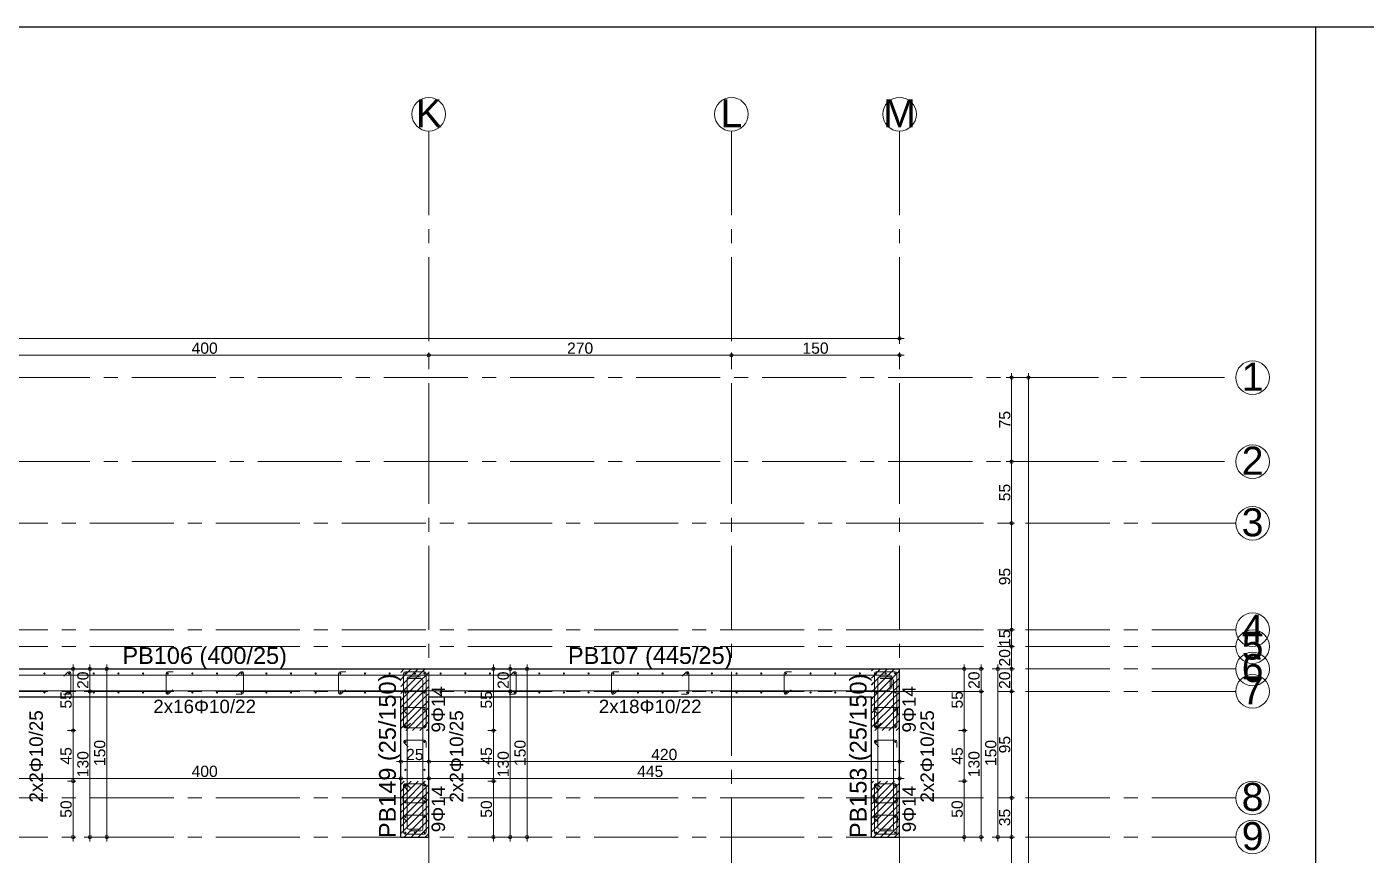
# Model space of a CAD drawing. Header units: millimetres. Extents: x 2232 to 85269, y -3593 to 5869.
# Drawn here: x 19097 to 20292, y 5130 to 5869 of the extents above; entities that cross this region are included whole.
import ezdxf

# ---------------------------------------------------------------- set-up
doc = ezdxf.new("R2010")
doc.units = ezdxf.units.MM
doc.linetypes.add('CENTER2', pattern=[112.5, 75, -12.5, 12.5, -12.5])
doc.linetypes.add('DASHDOT2', pattern=[12.7, 6.35, -3.175, 0, -3.175])
doc.layers.add('aks', color=251, linetype='DASHDOT2', lineweight=35)
for name, color, linetype in [('Donatı Yazısı', 7, 'Continuous'), ('Donatı Çizgisi', 7, 'Continuous'), ('Kolon', 7, 'Continuous'), ('Ölçülendirme', 7, 'Continuous')]:
    doc.layers.add(name, color=color, linetype=linetype)
doc.styles.add('arial_1_18', font='arial.ttf', dxfattribs={"height": 0.2})

# ---------------------------------------------------------------- blocks, each defined once
blk = doc.blocks.new('IDE912Entity7121')
at = {"layer": 'aks', "color": 250, "linetype": 'CENTER2', "lineweight": 5}
blk.add_lwpolyline([(144.4, 2610), (4054.4, 2610)], dxfattribs=at)
at = {"layer": 'aks', "color": 30, "linetype": 'Continuous', "lineweight": 5}
blk.add_circle((4069.4, 2610), 15, dxfattribs=at)
at = {"layer": 'aks', "color": 1, "linetype": 'Continuous', "lineweight": 5, "style": 'arial_1_18'}
blk.add_text('1', height=25, dxfattribs=at).set_placement((4059.7, 2598.4))
blk = doc.blocks.new('IDE912Entity7122')
at = {"layer": 'aks', "color": 250, "linetype": 'CENTER2', "lineweight": 5}
blk.add_lwpolyline([(144.4, 2535), (4054.4, 2535)], dxfattribs=at)
at = {"layer": 'aks', "color": 30, "linetype": 'Continuous', "lineweight": 5}
blk.add_circle((4069.4, 2535), 15, dxfattribs=at)
at = {"layer": 'aks', "color": 1, "linetype": 'Continuous', "lineweight": 5, "style": 'arial_1_18'}
blk.add_text('2', height=25, dxfattribs=at).set_placement((4059.7, 2523.4))
blk = doc.blocks.new('IDE912Entity7123')
at = {"layer": 'aks', "color": 250, "linetype": 'CENTER2', "lineweight": 5}
for points in [[(444.4, 2480), (3754.4, 2480)], [(3754.4, 2480), (4054.4, 2480)]]:
    blk.add_lwpolyline(points, dxfattribs=at)
at = {"layer": 'aks', "color": 30, "linetype": 'Continuous', "lineweight": 5}
blk.add_circle((4069.4, 2480), 15, dxfattribs=at)
at = {"layer": 'aks', "color": 1, "linetype": 'Continuous', "lineweight": 5, "style": 'arial_1_18'}
blk.add_text('3', height=25, dxfattribs=at).set_placement((4059.7, 2468.4))
blk = doc.blocks.new('IDE912Entity7124')
at = {"layer": 'aks', "color": 250, "linetype": 'CENTER2', "lineweight": 5}
for points in [[(444.4, 2330), (3754.4, 2330)], [(3754.4, 2330), (4054.4, 2330)]]:
    blk.add_lwpolyline(points, dxfattribs=at)
at = {"layer": 'aks', "color": 30, "linetype": 'Continuous', "lineweight": 5}
blk.add_circle((4069.4, 2330), 15, dxfattribs=at)
at = {"layer": 'aks', "color": 1, "linetype": 'Continuous', "lineweight": 5, "style": 'arial_1_18'}
blk.add_text('7', height=25, dxfattribs=at).set_placement((4059.7, 2318.4))
blk = doc.blocks.new('IDE912Entity7125')
at = {"layer": 'aks', "color": 250, "linetype": 'CENTER2', "lineweight": 5}
for points in [[(444.4, 2385), (3754.4, 2385)], [(3754.4, 2385), (4054.4, 2385)]]:
    blk.add_lwpolyline(points, dxfattribs=at)
at = {"layer": 'aks', "color": 30, "linetype": 'Continuous', "lineweight": 5}
blk.add_circle((4069.4, 2385), 15, dxfattribs=at)
at = {"layer": 'aks', "color": 1, "linetype": 'Continuous', "lineweight": 5, "style": 'arial_1_18'}
blk.add_text('4', height=25, dxfattribs=at).set_placement((4059.7, 2373.4))
blk = doc.blocks.new('IDE912Entity7126')
at = {"layer": 'aks', "color": 250, "linetype": 'CENTER2', "lineweight": 5}
for points in [[(444.4, 2235), (3754.4, 2235)], [(3754.4, 2235), (4054.4, 2235)]]:
    blk.add_lwpolyline(points, dxfattribs=at)
at = {"layer": 'aks', "color": 30, "linetype": 'Continuous', "lineweight": 5}
blk.add_circle((4069.4, 2235), 15, dxfattribs=at)
at = {"layer": 'aks', "color": 1, "linetype": 'Continuous', "lineweight": 5, "style": 'arial_1_18'}
blk.add_text('8', height=25, dxfattribs=at).set_placement((4059.7, 2223.4))
blk = doc.blocks.new('IDE912Entity7127')
at = {"layer": 'aks', "color": 250, "linetype": 'CENTER2', "lineweight": 5}
for points in [[(444.4, 2370), (3754.4, 2370)], [(3754.4, 2370), (4054.4, 2370)]]:
    blk.add_lwpolyline(points, dxfattribs=at)
at = {"layer": 'aks', "color": 30, "linetype": 'Continuous', "lineweight": 5}
blk.add_circle((4069.4, 2370), 15, dxfattribs=at)
at = {"layer": 'aks', "color": 1, "linetype": 'Continuous', "lineweight": 5, "style": 'arial_1_18'}
blk.add_text('5', height=25, dxfattribs=at).set_placement((4059.7, 2358.4))
blk = doc.blocks.new('IDE912Entity7128')
at = {"layer": 'aks', "color": 250, "linetype": 'CENTER2', "lineweight": 5}
for points in [[(444.4, 2350), (3754.4, 2350)], [(3754.4, 2350), (4054.4, 2350)]]:
    blk.add_lwpolyline(points, dxfattribs=at)
at = {"layer": 'aks', "color": 30, "linetype": 'Continuous', "lineweight": 5}
blk.add_circle((4069.4, 2350), 15, dxfattribs=at)
at = {"layer": 'aks', "color": 1, "linetype": 'Continuous', "lineweight": 5, "style": 'arial_1_18'}
blk.add_text('6', height=25, dxfattribs=at).set_placement((4059.7, 2338.4))
blk = doc.blocks.new('IDE912Entity7129')
at = {"layer": 'aks', "color": 250, "linetype": 'CENTER2', "lineweight": 5}
for points in [[(444.4, 2200), (3754.4, 2200)], [(3754.4, 2200), (4054.4, 2200)]]:
    blk.add_lwpolyline(points, dxfattribs=at)
at = {"layer": 'aks', "color": 30, "linetype": 'Continuous', "lineweight": 5}
blk.add_circle((4069.4, 2200), 15, dxfattribs=at)
at = {"layer": 'aks', "color": 1, "linetype": 'Continuous', "lineweight": 5, "style": 'arial_1_18'}
blk.add_text('9', height=25, dxfattribs=at).set_placement((4059.7, 2188.4))
blk = doc.blocks.new('IDE912Entity7164')
at = {"layer": 'aks', "color": 250, "linetype": 'CENTER2', "lineweight": 5}
for points in [[(3334.4, 2530), (3334.4, 2830)], [(3334.4, 360), (3334.4, 2530)]]:
    blk.add_lwpolyline(points, dxfattribs=at)
at = {"layer": 'aks', "color": 30, "linetype": 'Continuous', "lineweight": 5}
blk.add_circle((3334.4, 2845), 15, dxfattribs=at)
at = {"layer": 'aks', "color": 1, "linetype": 'Continuous', "lineweight": 5, "style": 'arial_1_18'}
blk.add_text('K', height=25, dxfattribs=at).set_placement((3322.8, 2833.4))
blk = doc.blocks.new('IDE912Entity7165')
at = {"layer": 'aks', "color": 250, "linetype": 'CENTER2', "lineweight": 5}
for points in [[(3754.4, 2530), (3754.4, 2830)], [(3754.4, 360), (3754.4, 2530)]]:
    blk.add_lwpolyline(points, dxfattribs=at)
at = {"layer": 'aks', "color": 30, "linetype": 'Continuous', "lineweight": 5}
blk.add_circle((3754.4, 2845), 15, dxfattribs=at)
at = {"layer": 'aks', "color": 1, "linetype": 'Continuous', "lineweight": 5, "style": 'arial_1_18'}
blk.add_text('M', height=25, dxfattribs=at).set_placement((3739.9, 2833.4))
blk = doc.blocks.new('IDE912Entity7166')
at = {"layer": 'aks', "color": 250, "linetype": 'CENTER2', "lineweight": 5}
for points in [[(3604.4, 2530), (3604.4, 2830)], [(3604.4, 360), (3604.4, 2530)]]:
    blk.add_lwpolyline(points, dxfattribs=at)
at = {"layer": 'aks', "color": 30, "linetype": 'Continuous', "lineweight": 5}
blk.add_circle((3604.4, 2845), 15, dxfattribs=at)
at = {"layer": 'aks', "color": 1, "linetype": 'Continuous', "lineweight": 5, "style": 'arial_1_18'}
blk.add_text('L', height=25, dxfattribs=at).set_placement((3594.7, 2833.4))
blk = doc.blocks.new('IDE912Entity7169')
at = {"layer": 'Ölçülendirme', "color": 5, "linetype": 'Continuous', "lineweight": 5}
for points in [[(490.4, 2645), (3758.4, 2645)], [(3754.4, 2640), (3754.4, 2647.5)], [(490.4, 2630), (3758.4, 2630)], [(3334.4, 2625), (3334.4, 2632.5)], [(3604.4, 2625), (3604.4, 2632.5)], [(3754.4, 2625), (3754.4, 2632.5)]]:
    blk.add_lwpolyline(points, dxfattribs=at)
for centre in [(3754.4, 2645), (3334.4, 2630), (3604.4, 2630), (3754.4, 2630)]:
    blk.add_circle(centre, 1.5, dxfattribs=at)
at = {"layer": 'Ölçülendirme', "color": 5, "linetype": 'Continuous', "lineweight": 5, "style": 'arial_1_18'}
for s, p in [('400', (3122.8, 2631.3)), ('270', (3457.8, 2631.3)), ('150', (3667.8, 2631.3))]:
    blk.add_text(s, height=10, dxfattribs=at).set_placement(p)
blk = doc.blocks.new('IDE912Entity7170')
at = {"layer": 'Ölçülendirme', "color": 5, "linetype": 'Continuous', "lineweight": 5}
for points in [[(3849.4, 2610), (3856.9, 2610)], [(3854.4, 276), (3854.4, 2614)], [(3864.4, 2610), (3871.9, 2610)], [(3869.4, 276), (3869.4, 2614)], [(3849.4, 2535), (3856.9, 2535)], [(3849.4, 2480), (3856.9, 2480)], [(3849.4, 2385), (3856.9, 2385)], [(3849.4, 2370), (3856.9, 2370)], [(3849.4, 2350), (3856.9, 2350)], [(3849.4, 2330), (3856.9, 2330)], [(3849.4, 2235), (3856.9, 2235)], [(3849.4, 2200), (3856.9, 2200)]]:
    blk.add_lwpolyline(points, dxfattribs=at)
for centre in [(3854.4, 2610), (3869.4, 2610), (3854.4, 2535), (3854.4, 2480), (3854.4, 2385), (3854.4, 2370), (3854.4, 2350), (3854.4, 2330), (3854.4, 2235), (3854.4, 2200)]:
    blk.add_circle(centre, 1.5, dxfattribs=at)
at = {"layer": 'Ölçülendirme', "color": 5, "linetype": 'Continuous', "lineweight": 5, "style": 'arial_1_18'}
for s, p in [('75', (3853.2, 2564.7)), ('55', (3853.2, 2499.7)), ('95', (3853.2, 2424.7)), ('15', (3853.2, 2369.7)), ('20', (3853.2, 2352.2)), ('20', (3853.2, 2332.2)), ('95', (3853.2, 2274.7)), ('35', (3853.2, 2209.7))]:
    blk.add_text(s, height=10, rotation=90, dxfattribs=at).set_placement(p)

msp = doc.modelspace()

# ---------------------------------------------------------------- hatches: boundary and pattern name
at = {"layer": 'Donatı Çizgisi', "linetype": 'Continuous', "lineweight": 5}
h = msp.add_hatch(color=5, dxfattribs=at)
edge = h.paths.add_edge_path(flags=0)
edge.add_arc((19112.7, 5291.7), 1, 0, 360)
h = msp.add_hatch(color=5, dxfattribs=at)
edge = h.paths.add_edge_path(flags=0)
edge.add_arc((19134.7, 5291.7), 1, 0, 360)
h = msp.add_hatch(color=5, dxfattribs=at)
edge = h.paths.add_edge_path(flags=0)
edge.add_arc((19156.7, 5291.7), 1, 0, 360)
h = msp.add_hatch(color=5, dxfattribs=at)
edge = h.paths.add_edge_path(flags=0)
edge.add_arc((19178.7, 5291.7), 1, 0, 360)
h = msp.add_hatch(color=5, dxfattribs=at)
edge = h.paths.add_edge_path(flags=0)
edge.add_arc((19200.7, 5291.7), 1, 0, 360)
h = msp.add_hatch(color=5, dxfattribs=at)
edge = h.paths.add_edge_path(flags=0)
edge.add_arc((19222.7, 5291.7), 1, 0, 360)
h = msp.add_hatch(color=5, dxfattribs=at)
edge = h.paths.add_edge_path(flags=0)
edge.add_arc((19244.7, 5291.7), 1, 0, 360)
h = msp.add_hatch(color=5, dxfattribs=at)
edge = h.paths.add_edge_path(flags=0)
edge.add_arc((19266.7, 5291.7), 1, 0, 360)
h = msp.add_hatch(color=5, dxfattribs=at)
edge = h.paths.add_edge_path(flags=0)
edge.add_arc((19288.7, 5291.7), 1, 0, 360)
h = msp.add_hatch(color=5, dxfattribs=at)
edge = h.paths.add_edge_path(flags=0)
edge.add_arc((19310.7, 5291.7), 1, 0, 360)
h = msp.add_hatch(color=5, dxfattribs=at)
edge = h.paths.add_edge_path(flags=0)
edge.add_arc((19332.7, 5291.7), 1, 0, 360)
h = msp.add_hatch(color=5, dxfattribs=at)
edge = h.paths.add_edge_path(flags=0)
edge.add_arc((19354.7, 5291.7), 1, 0, 360)
h = msp.add_hatch(color=5, dxfattribs=at)
edge = h.paths.add_edge_path(flags=0)
edge.add_arc((19376.7, 5291.7), 1, 0, 360)
h = msp.add_hatch(color=5, dxfattribs=at)
edge = h.paths.add_edge_path(flags=0)
edge.add_arc((19398.7, 5291.7), 1, 0, 360)
h = msp.add_hatch(color=5, dxfattribs=at)
edge = h.paths.add_edge_path(flags=0)
edge.add_arc((19420.7, 5291.7), 1, 0, 360)
h = msp.add_hatch(color=5, dxfattribs=at)
edge = h.paths.add_edge_path(flags=0)
edge.add_arc((19434.7, 5291.7), 1, 0, 360)
h = msp.add_hatch(color=5, dxfattribs=at)
edge = h.paths.add_edge_path(flags=0)
edge.add_arc((19443.2, 5291.7), 1, 0, 360)
h = msp.add_hatch(color=5, dxfattribs=at)
edge = h.paths.add_edge_path(flags=0)
edge.add_arc((19451.7, 5291.7), 1, 0, 360)
h = msp.add_hatch(color=5, dxfattribs=at)
edge = h.paths.add_edge_path(flags=0)
edge.add_arc((19466.2, 5291.7), 1, 0, 360)
h = msp.add_hatch(color=5, dxfattribs=at)
edge = h.paths.add_edge_path(flags=0)
edge.add_arc((19488.2, 5291.7), 1, 0, 360)
h = msp.add_hatch(color=5, dxfattribs=at)
edge = h.paths.add_edge_path(flags=0)
edge.add_arc((19510.2, 5291.7), 1, 0, 360)
h = msp.add_hatch(color=5, dxfattribs=at)
edge = h.paths.add_edge_path(flags=0)
edge.add_arc((19532.2, 5291.7), 1, 0, 360)
h = msp.add_hatch(color=5, dxfattribs=at)
edge = h.paths.add_edge_path(flags=0)
edge.add_arc((19554.2, 5291.7), 1, 0, 360)
h = msp.add_hatch(color=5, dxfattribs=at)
edge = h.paths.add_edge_path(flags=0)
edge.add_arc((19576.2, 5291.7), 1, 0, 360)
h = msp.add_hatch(color=5, dxfattribs=at)
edge = h.paths.add_edge_path(flags=0)
edge.add_arc((19598.2, 5291.7), 1, 0, 360)
h = msp.add_hatch(color=5, dxfattribs=at)
edge = h.paths.add_edge_path(flags=0)
edge.add_arc((19620.2, 5291.7), 1, 0, 360)
h = msp.add_hatch(color=5, dxfattribs=at)
edge = h.paths.add_edge_path(flags=0)
edge.add_arc((19642.2, 5291.7), 1, 0, 360)
h = msp.add_hatch(color=5, dxfattribs=at)
edge = h.paths.add_edge_path(flags=0)
edge.add_arc((19664.2, 5291.7), 1, 0, 360)
h = msp.add_hatch(color=5, dxfattribs=at)
edge = h.paths.add_edge_path(flags=0)
edge.add_arc((19686.2, 5291.7), 1, 0, 360)
h = msp.add_hatch(color=5, dxfattribs=at)
edge = h.paths.add_edge_path(flags=0)
edge.add_arc((19708.2, 5291.7), 1, 0, 360)
h = msp.add_hatch(color=5, dxfattribs=at)
edge = h.paths.add_edge_path(flags=0)
edge.add_arc((19730.2, 5291.7), 1, 0, 360)
h = msp.add_hatch(color=5, dxfattribs=at)
edge = h.paths.add_edge_path(flags=0)
edge.add_arc((19752.2, 5291.7), 1, 0, 360)
h = msp.add_hatch(color=5, dxfattribs=at)
edge = h.paths.add_edge_path(flags=0)
edge.add_arc((19774.2, 5291.7), 1, 0, 360)
h = msp.add_hatch(color=5, dxfattribs=at)
edge = h.paths.add_edge_path(flags=0)
edge.add_arc((19796.2, 5291.7), 1, 0, 360)
h = msp.add_hatch(color=5, dxfattribs=at)
edge = h.paths.add_edge_path(flags=0)
edge.add_arc((19818.2, 5291.7), 1, 0, 360)
h = msp.add_hatch(color=5, dxfattribs=at)
edge = h.paths.add_edge_path(flags=0)
edge.add_arc((19840.2, 5291.7), 1, 0, 360)
h = msp.add_hatch(color=5, dxfattribs=at)
edge = h.paths.add_edge_path(flags=0)
edge.add_arc((19854.7, 5291.7), 1, 0, 360)
h = msp.add_hatch(color=5, dxfattribs=at)
edge = h.paths.add_edge_path(flags=0)
edge.add_arc((19863.2, 5291.7), 1, 0, 360)
h = msp.add_hatch(color=5, dxfattribs=at)
edge = h.paths.add_edge_path(flags=0)
edge.add_arc((19871.7, 5291.7), 1, 0, 360)
h = msp.add_hatch(color=5, dxfattribs=at)
edge = h.paths.add_edge_path(flags=0)
edge.add_arc((19112.7, 5274.7), 1, 0, 360)
h = msp.add_hatch(color=5, dxfattribs=at)
edge = h.paths.add_edge_path(flags=0)
edge.add_arc((19134.7, 5274.7), 1, 0, 360)
h = msp.add_hatch(color=5, dxfattribs=at)
edge = h.paths.add_edge_path(flags=0)
edge.add_arc((19156.7, 5274.7), 1, 0, 360)
h = msp.add_hatch(color=5, dxfattribs=at)
edge = h.paths.add_edge_path(flags=0)
edge.add_arc((19178.7, 5274.7), 1, 0, 360)
h = msp.add_hatch(color=5, dxfattribs=at)
edge = h.paths.add_edge_path(flags=0)
edge.add_arc((19200.7, 5274.7), 1, 0, 360)
h = msp.add_hatch(color=5, dxfattribs=at)
edge = h.paths.add_edge_path(flags=0)
edge.add_arc((19222.7, 5274.7), 1, 0, 360)
h = msp.add_hatch(color=5, dxfattribs=at)
edge = h.paths.add_edge_path(flags=0)
edge.add_arc((19244.7, 5274.7), 1, 0, 360)
h = msp.add_hatch(color=5, dxfattribs=at)
edge = h.paths.add_edge_path(flags=0)
edge.add_arc((19266.7, 5274.7), 1, 0, 360)
h = msp.add_hatch(color=5, dxfattribs=at)
edge = h.paths.add_edge_path(flags=0)
edge.add_arc((19288.7, 5274.7), 1, 0, 360)
h = msp.add_hatch(color=5, dxfattribs=at)
edge = h.paths.add_edge_path(flags=0)
edge.add_arc((19310.7, 5274.7), 1, 0, 360)
h = msp.add_hatch(color=5, dxfattribs=at)
edge = h.paths.add_edge_path(flags=0)
edge.add_arc((19332.7, 5274.7), 1, 0, 360)
h = msp.add_hatch(color=5, dxfattribs=at)
edge = h.paths.add_edge_path(flags=0)
edge.add_arc((19354.7, 5274.7), 1, 0, 360)
h = msp.add_hatch(color=5, dxfattribs=at)
edge = h.paths.add_edge_path(flags=0)
edge.add_arc((19376.7, 5274.7), 1, 0, 360)
h = msp.add_hatch(color=5, dxfattribs=at)
edge = h.paths.add_edge_path(flags=0)
edge.add_arc((19398.7, 5274.7), 1, 0, 360)
h = msp.add_hatch(color=5, dxfattribs=at)
edge = h.paths.add_edge_path(flags=0)
edge.add_arc((19420.7, 5274.7), 1, 0, 360)
h = msp.add_hatch(color=5, dxfattribs=at)
edge = h.paths.add_edge_path(flags=0)
edge.add_arc((19434.7, 5274.7), 1, 0, 360)
h = msp.add_hatch(color=5, dxfattribs=at)
edge = h.paths.add_edge_path(flags=0)
edge.add_arc((19451.7, 5274.7), 1, 0, 360)
h = msp.add_hatch(color=5, dxfattribs=at)
edge = h.paths.add_edge_path(flags=0)
edge.add_arc((19466.2, 5274.7), 1, 0, 360)
h = msp.add_hatch(color=5, dxfattribs=at)
edge = h.paths.add_edge_path(flags=0)
edge.add_arc((19488.2, 5274.7), 1, 0, 360)
h = msp.add_hatch(color=5, dxfattribs=at)
edge = h.paths.add_edge_path(flags=0)
edge.add_arc((19510.2, 5274.7), 1, 0, 360)
h = msp.add_hatch(color=5, dxfattribs=at)
edge = h.paths.add_edge_path(flags=0)
edge.add_arc((19532.2, 5274.7), 1, 0, 360)
h = msp.add_hatch(color=5, dxfattribs=at)
edge = h.paths.add_edge_path(flags=0)
edge.add_arc((19554.2, 5274.7), 1, 0, 360)
h = msp.add_hatch(color=5, dxfattribs=at)
edge = h.paths.add_edge_path(flags=0)
edge.add_arc((19576.2, 5274.7), 1, 0, 360)
h = msp.add_hatch(color=5, dxfattribs=at)
edge = h.paths.add_edge_path(flags=0)
edge.add_arc((19598.2, 5274.7), 1, 0, 360)
h = msp.add_hatch(color=5, dxfattribs=at)
edge = h.paths.add_edge_path(flags=0)
edge.add_arc((19620.2, 5274.7), 1, 0, 360)
h = msp.add_hatch(color=5, dxfattribs=at)
edge = h.paths.add_edge_path(flags=0)
edge.add_arc((19642.2, 5274.7), 1, 0, 360)
h = msp.add_hatch(color=5, dxfattribs=at)
edge = h.paths.add_edge_path(flags=0)
edge.add_arc((19664.2, 5274.7), 1, 0, 360)
h = msp.add_hatch(color=5, dxfattribs=at)
edge = h.paths.add_edge_path(flags=0)
edge.add_arc((19686.2, 5274.7), 1, 0, 360)
h = msp.add_hatch(color=5, dxfattribs=at)
edge = h.paths.add_edge_path(flags=0)
edge.add_arc((19708.2, 5274.7), 1, 0, 360)
h = msp.add_hatch(color=5, dxfattribs=at)
edge = h.paths.add_edge_path(flags=0)
edge.add_arc((19730.2, 5274.7), 1, 0, 360)
h = msp.add_hatch(color=5, dxfattribs=at)
edge = h.paths.add_edge_path(flags=0)
edge.add_arc((19752.2, 5274.7), 1, 0, 360)
h = msp.add_hatch(color=5, dxfattribs=at)
edge = h.paths.add_edge_path(flags=0)
edge.add_arc((19774.2, 5274.7), 1, 0, 360)
h = msp.add_hatch(color=5, dxfattribs=at)
edge = h.paths.add_edge_path(flags=0)
edge.add_arc((19796.2, 5274.7), 1, 0, 360)
h = msp.add_hatch(color=5, dxfattribs=at)
edge = h.paths.add_edge_path(flags=0)
edge.add_arc((19818.2, 5274.7), 1, 0, 360)
h = msp.add_hatch(color=5, dxfattribs=at)
edge = h.paths.add_edge_path(flags=0)
edge.add_arc((19840.2, 5274.7), 1, 0, 360)
h = msp.add_hatch(color=5, dxfattribs=at)
edge = h.paths.add_edge_path(flags=0)
edge.add_arc((19854.7, 5274.7), 1, 0, 360)
h = msp.add_hatch(color=5, dxfattribs=at)
edge = h.paths.add_edge_path(flags=0)
edge.add_arc((19871.7, 5274.7), 1, 0, 360)
h = msp.add_hatch(color=5, dxfattribs=at)
edge = h.paths.add_edge_path(flags=0)
edge.add_arc((19434.7, 5259.7), 1, 0, 360)
h = msp.add_hatch(color=5, dxfattribs=at)
edge = h.paths.add_edge_path(flags=0)
edge.add_arc((19451.7, 5259.7), 1, 0, 360)
h = msp.add_hatch(color=5, dxfattribs=at)
edge = h.paths.add_edge_path(flags=0)
edge.add_arc((19854.7, 5259.7), 1, 0, 360)
h = msp.add_hatch(color=5, dxfattribs=at)
edge = h.paths.add_edge_path(flags=0)
edge.add_arc((19871.7, 5259.7), 1, 0, 360)
h = msp.add_hatch(color=5, dxfattribs=at)
edge = h.paths.add_edge_path(flags=0)
edge.add_arc((19434.7, 5244.7), 1, 0, 360)
h = msp.add_hatch(color=5, dxfattribs=at)
edge = h.paths.add_edge_path(flags=0)
edge.add_arc((19451.7, 5244.7), 1, 0, 360)
h = msp.add_hatch(color=5, dxfattribs=at)
edge = h.paths.add_edge_path(flags=0)
edge.add_arc((19854.7, 5244.7), 1, 0, 360)
h = msp.add_hatch(color=5, dxfattribs=at)
edge = h.paths.add_edge_path(flags=0)
edge.add_arc((19871.7, 5244.7), 1, 0, 360)
h = msp.add_hatch(color=5, dxfattribs=at)
edge = h.paths.add_edge_path(flags=0)
edge.add_arc((19434.7, 5230.7), 1, 0, 360)
h = msp.add_hatch(color=5, dxfattribs=at)
edge = h.paths.add_edge_path(flags=0)
edge.add_arc((19451.7, 5230.7), 1, 0, 360)
h = msp.add_hatch(color=5, dxfattribs=at)
edge = h.paths.add_edge_path(flags=0)
edge.add_arc((19854.7, 5230.7), 1, 0, 360)
h = msp.add_hatch(color=5, dxfattribs=at)
edge = h.paths.add_edge_path(flags=0)
edge.add_arc((19871.7, 5230.7), 1, 0, 360)
h = msp.add_hatch(color=5, dxfattribs=at)
edge = h.paths.add_edge_path(flags=0)
edge.add_arc((19434.7, 5205.7), 1, 0, 360)
h = msp.add_hatch(color=5, dxfattribs=at)
edge = h.paths.add_edge_path(flags=0)
edge.add_arc((19451.7, 5205.7), 1, 0, 360)
h = msp.add_hatch(color=5, dxfattribs=at)
edge = h.paths.add_edge_path(flags=0)
edge.add_arc((19854.7, 5205.7), 1, 0, 360)
h = msp.add_hatch(color=5, dxfattribs=at)
edge = h.paths.add_edge_path(flags=0)
edge.add_arc((19871.7, 5205.7), 1, 0, 360)
h = msp.add_hatch(color=5, dxfattribs=at)
edge = h.paths.add_edge_path(flags=0)
edge.add_arc((19434.7, 5191.7), 1, 0, 360)
h = msp.add_hatch(color=5, dxfattribs=at)
edge = h.paths.add_edge_path(flags=0)
edge.add_arc((19451.7, 5191.7), 1, 0, 360)
h = msp.add_hatch(color=5, dxfattribs=at)
edge = h.paths.add_edge_path(flags=0)
edge.add_arc((19854.7, 5191.7), 1, 0, 360)
h = msp.add_hatch(color=5, dxfattribs=at)
edge = h.paths.add_edge_path(flags=0)
edge.add_arc((19871.7, 5191.7), 1, 0, 360)
h = msp.add_hatch(color=5, dxfattribs=at)
edge = h.paths.add_edge_path(flags=0)
edge.add_arc((19434.7, 5177.7), 1, 0, 360)
h = msp.add_hatch(color=5, dxfattribs=at)
edge = h.paths.add_edge_path(flags=0)
edge.add_arc((19451.7, 5177.7), 1, 0, 360)
h = msp.add_hatch(color=5, dxfattribs=at)
edge = h.paths.add_edge_path(flags=0)
edge.add_arc((19854.7, 5177.7), 1, 0, 360)
h = msp.add_hatch(color=5, dxfattribs=at)
edge = h.paths.add_edge_path(flags=0)
edge.add_arc((19871.7, 5177.7), 1, 0, 360)
h = msp.add_hatch(color=5, dxfattribs=at)
edge = h.paths.add_edge_path(flags=0)
edge.add_arc((19434.7, 5163.7), 1, 0, 360)
h = msp.add_hatch(color=5, dxfattribs=at)
edge = h.paths.add_edge_path(flags=0)
edge.add_arc((19451.7, 5163.7), 1, 0, 360)
h = msp.add_hatch(color=5, dxfattribs=at)
edge = h.paths.add_edge_path(flags=0)
edge.add_arc((19854.7, 5163.7), 1, 0, 360)
h = msp.add_hatch(color=5, dxfattribs=at)
edge = h.paths.add_edge_path(flags=0)
edge.add_arc((19871.7, 5163.7), 1, 0, 360)
h = msp.add_hatch(color=5, dxfattribs=at)
edge = h.paths.add_edge_path(flags=0)
edge.add_arc((19434.7, 5149.7), 1, 0, 360)
h = msp.add_hatch(color=5, dxfattribs=at)
edge = h.paths.add_edge_path(flags=0)
edge.add_arc((19443.2, 5149.7), 1, 0, 360)
h = msp.add_hatch(color=5, dxfattribs=at)
edge = h.paths.add_edge_path(flags=0)
edge.add_arc((19451.7, 5149.7), 1, 0, 360)
h = msp.add_hatch(color=5, dxfattribs=at)
edge = h.paths.add_edge_path(flags=0)
edge.add_arc((19854.7, 5149.7), 1, 0, 360)
h = msp.add_hatch(color=5, dxfattribs=at)
edge = h.paths.add_edge_path(flags=0)
edge.add_arc((19863.2, 5149.7), 1, 0, 360)
h = msp.add_hatch(color=5, dxfattribs=at)
edge = h.paths.add_edge_path(flags=0)
edge.add_arc((19871.7, 5149.7), 1, 0, 360)

# ---------------------------------------------------------------- linework, layer by layer
for p, q in [((3332.4, 5868.7), (79990.7, 5868.7)), ((20246.7, 5868.7), (20246.7, 1368.7))]:
    msp.add_line(p, q)
at = {"layer": 'Donatı Çizgisi', "color": 1, "linetype": 'Continuous', "lineweight": 5}
for points in [[(18060.7, 5290.2), (19241.2, 5290.2)], [(19109.2, 5290.2), (19867.2, 5290.2)], [(19130.1, 5289.2), (19133.6, 5292.8)], [(19136.2, 5291.7), (19136.2, 5274.7)], [(19221.2, 5274.7), (19221.2, 5291.7)], [(19222.7, 5293.2), (19227.7, 5293.2)], [(19284.1, 5289.2), (19287.6, 5292.8)], [(19290.2, 5291.7), (19290.2, 5274.7)], [(19375.2, 5274.7), (19375.2, 5291.7)], [(19376.7, 5293.2), (19381.7, 5293.2)], [(19436.2, 5154.2), (19436.2, 5287.2)], [(19437.7, 5288.7), (19448.1, 5288.7)], [(19448.7, 5287.2), (19438.3, 5287.2)], [(19450.2, 5152.7), (19450.2, 5285.7)], [(19527.6, 5289.2), (19531.1, 5292.8)], [(19533.7, 5291.7), (19533.7, 5274.7)], [(19618.7, 5274.7), (19618.7, 5291.7)], [(19620.2, 5293.2), (19625.2, 5293.2)], [(19681.6, 5289.2), (19685.1, 5292.8)], [(19687.7, 5291.7), (19687.7, 5274.7)], [(19772.7, 5274.7), (19772.7, 5291.7)], [(19774.2, 5293.2), (19779.2, 5293.2)], [(19856.2, 5154.2), (19856.2, 5287.2)], [(19857.7, 5288.7), (19868.1, 5288.7)], [(19868.7, 5287.2), (19858.3, 5287.2)], [(19867.2, 5277.7), (19867.2, 5288.1)], [(19868.7, 5288.7), (19868.7, 5278.3)], [(19870.2, 5152.7), (19870.2, 5285.7)], [(18685.2, 5276.2), (19865.7, 5276.2)], [(19134.7, 5273.2), (19129.7, 5273.2)], [(19227.3, 5277.2), (19223.7, 5273.7)], [(19288.7, 5273.2), (19283.7, 5273.2)], [(19381.3, 5277.2), (19377.7, 5273.7)], [(19532.2, 5273.2), (19527.2, 5273.2)], [(19624.8, 5277.2), (19621.2, 5273.7)], [(19686.2, 5273.2), (19681.2, 5273.2)], [(19778.8, 5277.2), (19775.2, 5273.7)], [(19436.6, 5255.1), (19433.1, 5258.7)], [(19434.2, 5261.2), (19452.2, 5261.2)], [(19453.7, 5259.7), (19453.7, 5254.7)], [(19856.6, 5255.1), (19853.1, 5258.7)], [(19854.2, 5261.2), (19872.2, 5261.2)], [(19873.7, 5259.7), (19873.7, 5254.7)], [(19437.1, 5226.1), (19433.6, 5229.7)], [(19434.7, 5232.2), (19451.7, 5232.2)], [(19453.2, 5230.7), (19453.2, 5225.7)], [(19857.1, 5226.1), (19853.6, 5229.7)], [(19854.7, 5232.2), (19871.7, 5232.2)], [(19873.2, 5230.7), (19873.2, 5225.7)], [(19432.7, 5177.7), (19432.7, 5182.7)], [(19452.2, 5176.2), (19434.2, 5176.2)], [(19449.7, 5182.3), (19453.2, 5178.8)], [(19852.7, 5177.7), (19852.7, 5182.7)], [(19872.2, 5176.2), (19854.2, 5176.2)], [(19869.7, 5182.3), (19873.2, 5178.8)], [(19436.6, 5159.1), (19433.1, 5162.7)], [(19434.2, 5165.2), (19452.2, 5165.2)], [(19453.7, 5163.7), (19453.7, 5158.7)], [(19856.6, 5159.1), (19853.1, 5162.7)], [(19854.2, 5165.2), (19872.2, 5165.2)], [(19873.7, 5163.7), (19873.7, 5158.7)], [(19448.1, 5152.7), (19437.7, 5152.7)], [(19438.3, 5151.2), (19448.7, 5151.2)], [(19868.1, 5152.7), (19857.7, 5152.7)], [(19858.3, 5151.2), (19868.7, 5151.2)]]:
    msp.add_lwpolyline(points, dxfattribs=at)
at = {"layer": 'Donatı Çizgisi', "color": 5, "linetype": 'Continuous', "lineweight": 5}
for points in [[(19433.2, 5244.7), (19433.2, 5291.7)], [(19434.7, 5293.2), (19451.7, 5293.2)], [(19453.2, 5291.7), (19453.2, 5244.7)], [(19853.2, 5244.7), (19853.2, 5291.7)], [(19854.7, 5293.2), (19871.7, 5293.2)], [(19873.2, 5291.7), (19873.2, 5244.7)], [(19433.6, 5245.8), (19437.1, 5249.3)], [(19439.3, 5247.2), (19435.7, 5243.7)], [(19853.6, 5245.8), (19857.1, 5249.3)], [(19859.3, 5247.2), (19855.7, 5243.7)], [(19451.7, 5243.2), (19434.7, 5243.2)], [(19871.7, 5243.2), (19854.7, 5243.2)], [(19433.2, 5191.7), (19433.2, 5149.7)], [(19433.6, 5190.7), (19437.1, 5187.1)], [(19451.7, 5193.2), (19434.7, 5193.2)], [(19439.3, 5189.2), (19435.7, 5192.8)], [(19453.2, 5149.7), (19453.2, 5191.7)], [(19853.2, 5191.7), (19853.2, 5149.7)], [(19853.6, 5190.7), (19857.1, 5187.1)], [(19871.7, 5193.2), (19854.7, 5193.2)], [(19859.3, 5189.2), (19855.7, 5192.8)], [(19873.2, 5149.7), (19873.2, 5191.7)], [(19434.7, 5148.2), (19451.7, 5148.2)], [(19854.7, 5148.2), (19871.7, 5148.2)]]:
    msp.add_lwpolyline(points, dxfattribs=at)
at = {"layer": 'Donatı Çizgisi', "color": 1, "linetype": 'Continuous', "lineweight": 5}
for centre, start, end in [((19134.7, 5291.7), 0, 135), ((19222.7, 5291.7), 90, 180), ((19288.7, 5291.7), 0, 135), ((19376.7, 5291.7), 90, 180), ((19437.7, 5287.2), 90, 180), ((19448.7, 5285.7), 0, 90), ((19532.2, 5291.7), 0, 135), ((19620.2, 5291.7), 90, 180), ((19686.2, 5291.7), 0, 135), ((19774.2, 5291.7), 90, 180), ((19857.7, 5287.2), 90, 180), ((19867.2, 5288.7), 0, 90), ((19868.7, 5285.7), 0, 90), ((19134.7, 5274.7), 270, 0), ((19222.7, 5274.7), 180, 315), ((19288.7, 5274.7), 270, 0), ((19376.7, 5274.7), 180, 315), ((19532.2, 5274.7), 270, 0), ((19620.2, 5274.7), 180, 315), ((19686.2, 5274.7), 270, 0), ((19774.2, 5274.7), 180, 315), ((19865.7, 5277.7), 270, 0), ((19434.2, 5259.7), 90, 225), ((19452.2, 5259.7), 0, 90), ((19854.2, 5259.7), 90, 225), ((19872.2, 5259.7), 0, 90), ((19434.7, 5230.7), 90, 225), ((19451.7, 5230.7), 0, 90), ((19854.7, 5230.7), 90, 225), ((19871.7, 5230.7), 0, 90), ((19434.2, 5177.7), 180, 270), ((19452.2, 5177.7), 270, 45), ((19854.2, 5177.7), 180, 270), ((19872.2, 5177.7), 270, 45), ((19434.2, 5163.7), 90, 225), ((19452.2, 5163.7), 0, 90), ((19854.2, 5163.7), 90, 225), ((19872.2, 5163.7), 0, 90), ((19437.7, 5154.2), 180, 270), ((19448.7, 5152.7), 270, 0), ((19857.7, 5154.2), 180, 270), ((19868.7, 5152.7), 270, 0)]:
    msp.add_arc(centre, 1.5, start, end, dxfattribs=at)
at = {"layer": 'Donatı Çizgisi', "color": 5, "linetype": 'Continuous', "lineweight": 5}
for centre, start, end in [((19434.7, 5291.7), 90, 180), ((19451.7, 5291.7), 0, 90), ((19854.7, 5291.7), 90, 180), ((19871.7, 5291.7), 0, 90), ((19434.7, 5244.7), 135, 270), ((19434.7, 5244.7), 180, 315), ((19451.7, 5244.7), 270, 0), ((19854.7, 5244.7), 135, 270), ((19854.7, 5244.7), 180, 315), ((19871.7, 5244.7), 270, 0), ((19434.7, 5191.7), 45, 180), ((19434.7, 5191.7), 90, 225), ((19451.7, 5191.7), 0, 90), ((19854.7, 5191.7), 45, 180), ((19854.7, 5191.7), 90, 225), ((19871.7, 5191.7), 0, 90), ((19434.7, 5149.7), 180, 270), ((19451.7, 5149.7), 270, 0), ((19854.7, 5149.7), 180, 270), ((19871.7, 5149.7), 270, 0)]:
    msp.add_arc(centre, 1.5, start, end, dxfattribs=at)
at = {"layer": 'Kolon', "color": 33, "linetype": 'Continuous', "lineweight": -3}
for points in [[(19080.7, 5295.7), (19430.7, 5295.7)], [(19430.7, 5295.7), (19455.7, 5295.7)], [(19430.7, 5295.7), (19455.7, 5295.7)], [(19455.7, 5295.7), (19850.7, 5295.7)], [(19850.7, 5295.7), (19875.7, 5295.7)], [(19875.7, 5270.7), (19875.7, 5295.7)], [(19080.7, 5270.7), (19430.7, 5270.7)], [(19430.7, 5145.7), (19430.7, 5270.7)], [(19455.7, 5145.7), (19455.7, 5270.7)], [(19455.7, 5270.7), (19850.7, 5270.7)], [(19850.7, 5145.7), (19850.7, 5270.7)], [(19875.7, 5145.7), (19875.7, 5270.7)], [(19430.7, 5145.7), (19455.7, 5145.7)], [(19850.7, 5145.7), (19875.7, 5145.7)]]:
    msp.add_lwpolyline(points, dxfattribs=at)
at = {"layer": 'Kolon', "color": 251, "linetype": 'Continuous', "lineweight": -3}
for points in [[(19430.7, 5292.6), (19433.7, 5295.7)], [(19433.7, 5283.2), (19446.2, 5295.7)], [(19433.7, 5289.5), (19440, 5295.7)], [(19433.7, 5295.7), (19433.7, 5295.7)], [(19440, 5295.7), (19440, 5295.7)], [(19446.2, 5289.5), (19452.5, 5295.7)], [(19446.2, 5295.7), (19446.2, 5295.7)], [(19452.5, 5295.7), (19452.5, 5295.7)], [(19850.7, 5287.6), (19858.7, 5295.7)], [(19850.7, 5293.9), (19852.5, 5295.7)], [(19852.5, 5295.7), (19852.5, 5295.7)], [(19858.7, 5283.2), (19871.2, 5295.7)], [(19858.7, 5289.5), (19865, 5295.7)], [(19858.7, 5295.7), (19858.7, 5295.7)], [(19865, 5295.7), (19865, 5295.7)], [(19871.2, 5295.7), (19871.2, 5295.7)], [(19871.2, 5289.5), (19875.7, 5293.9)], [(19430.7, 5286.4), (19433.7, 5289.5)], [(19430.7, 5280.1), (19433.7, 5283.2)], [(19433.7, 5270.7), (19446.2, 5283.2)], [(19433.7, 5277), (19440, 5283.2)], [(19440, 5283.2), (19446.2, 5289.5)], [(19446.2, 5283.2), (19455.7, 5292.6)], [(19446.2, 5277), (19452.5, 5283.2)], [(19452.5, 5283.2), (19455.7, 5286.4)], [(19850.7, 5275.1), (19858.7, 5283.2)], [(19850.7, 5281.4), (19852.5, 5283.2)], [(19852.5, 5283.2), (19858.7, 5289.5)], [(19858.7, 5270.7), (19871.2, 5283.2)], [(19858.7, 5277), (19865, 5283.2)], [(19865, 5283.2), (19871.2, 5289.5)], [(19871.2, 5283.2), (19875.7, 5287.6)], [(19430.7, 5273.9), (19433.7, 5277)], [(19430.7, 5267.6), (19433.7, 5270.7)], [(19433.7, 5258.2), (19446.2, 5270.7)], [(19433.7, 5264.5), (19440, 5270.7)], [(19440, 5270.7), (19446.2, 5277)], [(19446.2, 5270.7), (19455.7, 5280.1)], [(19446.2, 5264.5), (19452.5, 5270.7)], [(19452.5, 5270.7), (19455.7, 5273.9)], [(19850.7, 5262.6), (19858.7, 5270.7)], [(19850.7, 5268.9), (19852.5, 5270.7)], [(19852.5, 5270.7), (19858.7, 5277)], [(19858.7, 5258.2), (19871.2, 5270.7)], [(19858.7, 5264.5), (19865, 5270.7)], [(19865, 5270.7), (19871.2, 5277)], [(19871.2, 5277), (19875.7, 5281.4)], [(19871.2, 5270.7), (19875.7, 5275.1)], [(19430.7, 5261.4), (19433.7, 5264.5)], [(19430.7, 5255.1), (19433.7, 5258.2)], [(19433.7, 5245.7), (19446.2, 5258.2)], [(19433.7, 5252), (19440, 5258.2)], [(19440, 5258.2), (19446.2, 5264.5)], [(19446.2, 5258.2), (19455.7, 5267.6)], [(19446.2, 5252), (19452.5, 5258.2)], [(19452.5, 5258.2), (19455.7, 5261.4)], [(19850.7, 5250.1), (19858.7, 5258.2)], [(19850.7, 5256.4), (19852.5, 5258.2)], [(19852.5, 5258.2), (19858.7, 5264.5)], [(19858.7, 5245.7), (19871.2, 5258.2)], [(19858.7, 5252), (19865, 5258.2)], [(19865, 5258.2), (19871.2, 5264.5)], [(19871.2, 5264.5), (19875.7, 5268.9)], [(19871.2, 5258.2), (19875.7, 5262.6)], [(19430.7, 5248.9), (19433.7, 5252)], [(19440, 5245.7), (19446.2, 5252)], [(19446.2, 5245.7), (19455.7, 5255.1)], [(19452.5, 5245.7), (19455.7, 5248.9)], [(19852.5, 5245.7), (19858.7, 5252)], [(19865, 5245.7), (19871.2, 5252)], [(19871.2, 5252), (19875.7, 5256.4)], [(19871.2, 5245.7), (19875.7, 5250.1)], [(19430.7, 5242.6), (19433.7, 5245.7)], [(19435, 5240.7), (19440, 5245.7)], [(19441.2, 5240.7), (19446.2, 5245.7)], [(19447.5, 5240.7), (19452.5, 5245.7)], [(19453.7, 5240.7), (19455.7, 5242.6)], [(19850.7, 5243.9), (19852.5, 5245.7)], [(19853.7, 5240.7), (19858.7, 5245.7)], [(19860, 5240.7), (19865, 5245.7)], [(19866.2, 5240.7), (19871.2, 5245.7)], [(19872.5, 5240.7), (19875.7, 5243.9)], [(19430.7, 5192.6), (19433.7, 5195.7)], [(19430.7, 5186.4), (19433.7, 5189.5)], [(19433.7, 5183.2), (19446.2, 5195.7)], [(19433.7, 5189.5), (19440, 5195.7)], [(19433.7, 5195.7), (19433.7, 5195.7)], [(19440, 5195.7), (19440, 5195.7)], [(19440, 5183.2), (19446.2, 5189.5)], [(19446.2, 5189.5), (19452.5, 5195.7)], [(19446.2, 5195.7), (19446.2, 5195.7)], [(19446.2, 5183.2), (19455.7, 5192.6)], [(19452.5, 5195.7), (19452.5, 5195.7)], [(19452.5, 5183.2), (19455.7, 5186.4)], [(19850.7, 5187.6), (19858.7, 5195.7)], [(19850.7, 5193.9), (19852.5, 5195.7)], [(19852.5, 5195.7), (19852.5, 5195.7)], [(19852.5, 5183.2), (19858.7, 5189.5)], [(19858.7, 5183.2), (19871.2, 5195.7)], [(19858.7, 5189.5), (19865, 5195.7)], [(19858.7, 5195.7), (19858.7, 5195.7)], [(19865, 5195.7), (19865, 5195.7)], [(19865, 5183.2), (19871.2, 5189.5)], [(19871.2, 5195.7), (19871.2, 5195.7)], [(19871.2, 5189.5), (19875.7, 5193.9)], [(19871.2, 5183.2), (19875.7, 5187.6)], [(19430.7, 5180.1), (19433.7, 5183.2)], [(19430.7, 5173.9), (19433.7, 5177)], [(19433.7, 5170.7), (19446.2, 5183.2)], [(19433.7, 5177), (19440, 5183.2)], [(19440, 5170.7), (19446.2, 5177)], [(19446.2, 5177), (19452.5, 5183.2)], [(19446.2, 5170.7), (19455.7, 5180.1)], [(19850.7, 5175.1), (19858.7, 5183.2)], [(19850.7, 5181.4), (19852.5, 5183.2)], [(19852.5, 5170.7), (19858.7, 5177)], [(19858.7, 5170.7), (19871.2, 5183.2)], [(19858.7, 5177), (19865, 5183.2)], [(19865, 5170.7), (19871.2, 5177)], [(19871.2, 5177), (19875.7, 5181.4)], [(19871.2, 5170.7), (19875.7, 5175.1)], [(19430.7, 5167.6), (19433.7, 5170.7)], [(19430.7, 5161.4), (19433.7, 5164.5)], [(19433.7, 5158.2), (19446.2, 5170.7)], [(19433.7, 5164.5), (19440, 5170.7)], [(19440, 5158.2), (19446.2, 5164.5)], [(19446.2, 5164.5), (19452.5, 5170.7)], [(19446.2, 5158.2), (19455.7, 5167.6)], [(19452.5, 5170.7), (19455.7, 5173.9)], [(19850.7, 5162.6), (19858.7, 5170.7)], [(19850.7, 5168.9), (19852.5, 5170.7)], [(19852.5, 5158.2), (19858.7, 5164.5)], [(19858.7, 5158.2), (19871.2, 5170.7)], [(19858.7, 5164.5), (19865, 5170.7)], [(19865, 5158.2), (19871.2, 5164.5)], [(19871.2, 5164.5), (19875.7, 5168.9)], [(19871.2, 5158.2), (19875.7, 5162.6)], [(19430.7, 5155.1), (19433.7, 5158.2)], [(19430.7, 5148.9), (19433.7, 5152)], [(19433.7, 5145.7), (19446.2, 5158.2)], [(19433.7, 5152), (19440, 5158.2)], [(19440, 5145.7), (19446.2, 5152)], [(19446.2, 5152), (19452.5, 5158.2)], [(19446.2, 5145.7), (19455.7, 5155.1)], [(19452.5, 5158.2), (19455.7, 5161.4)], [(19850.7, 5150.1), (19858.7, 5158.2)], [(19850.7, 5156.4), (19852.5, 5158.2)], [(19852.5, 5145.7), (19858.7, 5152)], [(19858.7, 5145.7), (19871.2, 5158.2)], [(19858.7, 5152), (19865, 5158.2)], [(19865, 5145.7), (19871.2, 5152)], [(19871.2, 5152), (19875.7, 5156.4)], [(19452.5, 5145.7), (19455.7, 5148.9)], [(19871.2, 5145.7), (19875.7, 5150.1)]]:
    msp.add_lwpolyline(points, dxfattribs=at)
at = {"layer": 'Ölçülendirme', "color": 5, "linetype": 'Continuous', "lineweight": 5}
for points in [[(19133.3, 5295.7), (19140.8, 5295.7)], [(19138.3, 5141.7), (19138.3, 5299.7)], [(19148.3, 5295.7), (19155.8, 5295.7)], [(19153.3, 5141.7), (19153.3, 5299.7)], [(19163.3, 5295.7), (19170.8, 5295.7)], [(19168.3, 5141.7), (19168.3, 5299.7)], [(19508.3, 5295.7), (19515.8, 5295.7)], [(19513.3, 5141.7), (19513.3, 5299.7)], [(19523.3, 5295.7), (19530.8, 5295.7)], [(19528.3, 5141.7), (19528.3, 5299.7)], [(19538.3, 5295.7), (19545.8, 5295.7)], [(19543.3, 5141.7), (19543.3, 5299.7)], [(19928.3, 5295.7), (19935.8, 5295.7)], [(19933.3, 5141.7), (19933.3, 5299.7)], [(19943.3, 5295.7), (19950.8, 5295.7)], [(19948.3, 5141.7), (19948.3, 5299.7)], [(19958.3, 5295.7), (19965.8, 5295.7)], [(19963.3, 5141.7), (19963.3, 5299.7)], [(19148.3, 5275.7), (19155.8, 5275.7)], [(19523.3, 5275.7), (19530.8, 5275.7)], [(19943.3, 5275.7), (19950.8, 5275.7)], [(19133.3, 5240.7), (19140.8, 5240.7)], [(19508.3, 5240.7), (19515.8, 5240.7)], [(19928.3, 5240.7), (19935.8, 5240.7)], [(19426.7, 5213.1), (19879.7, 5213.1)], [(19430.7, 5218.1), (19430.7, 5210.6)], [(19455.7, 5218.1), (19455.7, 5210.6)], [(19875.7, 5218.1), (19875.7, 5210.6)], [(19430.7, 5203.1), (19430.7, 5195.6)], [(19455.7, 5203.1), (19455.7, 5195.6)], [(19875.7, 5203.1), (19875.7, 5195.6)], [(19051.7, 5198.1), (19459.7, 5198.1)], [(19133.3, 5195.7), (19140.8, 5195.7)], [(19426.7, 5198.1), (19879.7, 5198.1)], [(19508.3, 5195.7), (19515.8, 5195.7)], [(19928.3, 5195.7), (19935.8, 5195.7)], [(19133.3, 5145.7), (19140.8, 5145.7)], [(19148.3, 5145.7), (19155.8, 5145.7)], [(19163.3, 5145.7), (19170.8, 5145.7)], [(19508.3, 5145.7), (19515.8, 5145.7)], [(19523.3, 5145.7), (19530.8, 5145.7)], [(19538.3, 5145.7), (19545.8, 5145.7)], [(19928.3, 5145.7), (19935.8, 5145.7)], [(19943.3, 5145.7), (19950.8, 5145.7)], [(19958.3, 5145.7), (19965.8, 5145.7)]]:
    msp.add_lwpolyline(points, dxfattribs=at)
for centre in [(19138.3, 5295.7), (19153.3, 5295.7), (19168.3, 5295.7), (19513.3, 5295.7), (19528.3, 5295.7), (19543.3, 5295.7), (19933.3, 5295.7), (19948.3, 5295.7), (19963.3, 5295.7), (19153.3, 5275.7), (19528.3, 5275.7), (19948.3, 5275.7), (19138.3, 5240.7), (19513.3, 5240.7), (19933.3, 5240.7), (19430.7, 5213.1), (19455.7, 5213.1), (19875.7, 5213.1), (19430.7, 5198.1), (19455.7, 5198.1), (19875.7, 5198.1), (19138.3, 5195.7), (19513.3, 5195.7), (19933.3, 5195.7), (19138.3, 5145.7), (19153.3, 5145.7), (19168.3, 5145.7), (19513.3, 5145.7), (19528.3, 5145.7), (19543.3, 5145.7), (19933.3, 5145.7), (19948.3, 5145.7), (19963.3, 5145.7)]:
    msp.add_circle(centre, 1.5, dxfattribs=at)

# ---------------------------------------------------------------- block references
at = {"layer": 'aks'}
for name in ['IDE912Entity7164', 'IDE912Entity7166', 'IDE912Entity7165', 'IDE912Entity7121', 'IDE912Entity7122', 'IDE912Entity7123', 'IDE912Entity7125', 'IDE912Entity7127', 'IDE912Entity7128', 'IDE912Entity7124', 'IDE912Entity7126', 'IDE912Entity7129']:
    msp.add_blockref(name, (16121.2, 2945.7), dxfattribs=at)
at = {"layer": 'Ölçülendirme'}
for name in ['IDE912Entity7169', 'IDE912Entity7170']:
    msp.add_blockref(name, (16121.2, 2945.7), dxfattribs=at)

# ---------------------------------------------------------------- texts
at = {"layer": 'Donatı Yazısı', "color": 1, "linetype": 'Continuous', "lineweight": 5, "style": 'arial_1_18'}
for s, p in [('9Φ14', (19470.1, 5239)), ('9Φ14', (19890.1, 5239)), ('2x2Φ10/25', (19111.3, 5176.5)), ('2x2Φ10/25', (19486.3, 5176.5)), ('2x2Φ10/25', (19906.3, 5176.5)), ('9Φ14', (19470.1, 5150)), ('9Φ14', (19890.1, 5150))]:
    msp.add_text(s, height=12, rotation=90, dxfattribs=at).set_placement(p)
for s, p in [('2x16Φ10/22', (19209.8, 5256.3)), ('2x18Φ10/22', (19607.3, 5256.3))]:
    msp.add_text(s, height=12, dxfattribs=at).set_placement(p)
at = {"layer": 'Kolon', "color": 1, "linetype": 'Continuous', "lineweight": 5, "style": 'arial_1_18'}
for s, p in [('PB106 (400/25)', (19182.3, 5300.2)), ('PB107 (445/25)', (19579.8, 5300.2))]:
    msp.add_text(s, height=15, dxfattribs=at).set_placement(p)
for s, p in [('PB149 (25/150)', (19426.2, 5144.8)), ('PB153 (25/150)', (19846.2, 5144.8))]:
    msp.add_text(s, height=15, rotation=90, dxfattribs=at).set_placement(p)
at = {"layer": 'Ölçülendirme', "color": 5, "linetype": 'Continuous', "lineweight": 5, "style": 'arial_1_18'}
for s, p in [('20', (19152, 5277.9)), ('20', (19527, 5277.9)), ('20', (19947, 5277.9)), ('55', (19137, 5260.4)), ('55', (19512, 5260.4)), ('55', (19932, 5260.4)), ('45', (19137, 5210.4)), ('150', (19167, 5209.1)), ('45', (19512, 5210.4)), ('150', (19542, 5209.1)), ('45', (19932, 5210.4)), ('150', (19962, 5209.1)), ('130', (19152, 5199.1)), ('130', (19527, 5199.1)), ('130', (19947, 5199.1)), ('50', (19137, 5162.9)), ('50', (19512, 5162.9)), ('50', (19932, 5162.9))]:
    msp.add_text(s, height=10, rotation=90, dxfattribs=at).set_placement(p)
for s, p in [('25', (19435.4, 5214.4)), ('420', (19654, 5214.4)), ('400', (19244, 5199.4)), ('445', (19641.5, 5199.4))]:
    msp.add_text(s, height=10, dxfattribs=at).set_placement(p)

doc.saveas('drawing.dxf')
